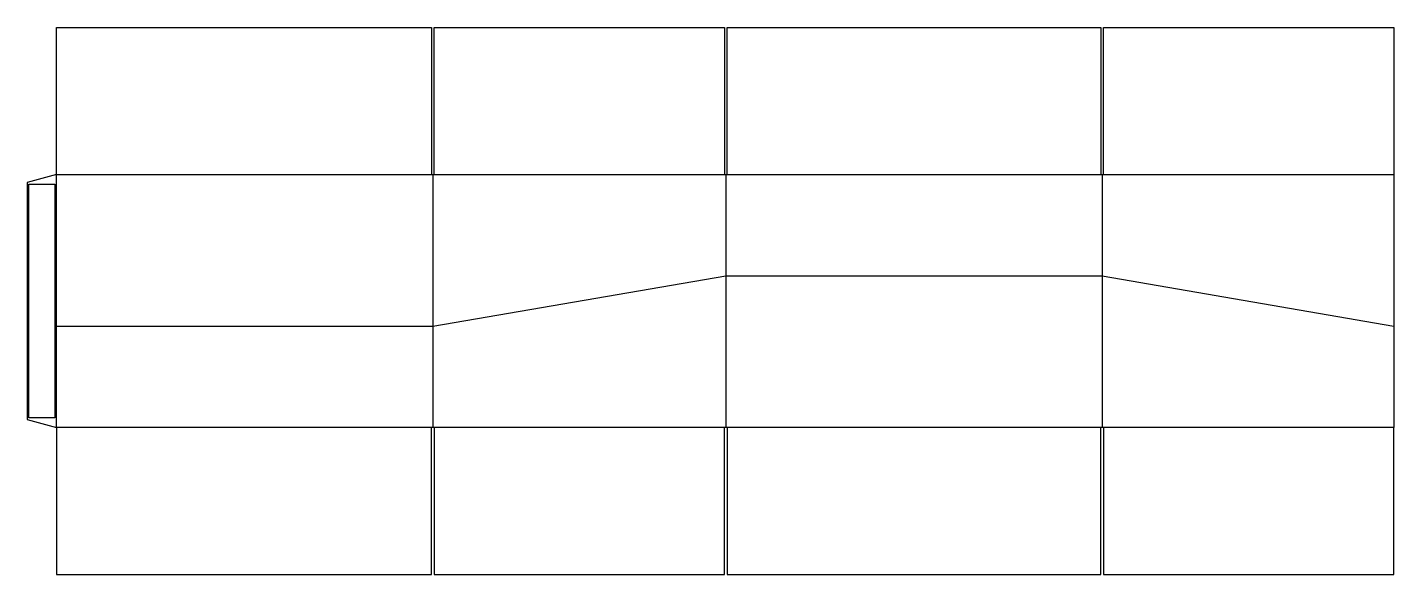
# Model space of a CAD drawing. Header units: millimetres. Extents: x 0 to 1640, y 0 to 656.
import ezdxf

# ---------------------------------------------------------------- set-up
doc = ezdxf.new("R2010")
doc.units = ezdxf.units.MM
for name, color, linetype in [('CREASE', 5, 'CONTINUOUS'), ('CUT', 1, 'CONTINUOUS'), ('GLUE', 2, 'CONTINUOUS'), ('PERF', 3, 'CONTINUOUS')]:
    doc.layers.add(name, color=color, linetype=linetype)

msp = doc.modelspace()

# ---------------------------------------------------------------- linework, layer by layer
at = {"layer": 'CREASE'}
for p, q in [((35, 176.6), (35, 479.8)), ((35, 479.8), (485, 479.8)), ((486.6, 479.8), (486.6, 176.6)), ((488.2, 479.8), (836.6, 479.8)), ((838.2, 479.8), (838.2, 176.6)), ((839.8, 479.8), (1288.2, 479.8)), ((1289.8, 479.8), (1289.8, 176.6)), ((1291.4, 479.8), (1639.8, 479.8)), ((485, 176.6), (35, 176.6)), ((836.6, 176.6), (488.2, 176.6)), ((1288.2, 176.6), (839.8, 176.6)), ((1639.8, 176.6), (1291.4, 176.6))]:
    msp.add_line(p, q, dxfattribs=at)
at = {"layer": 'CUT'}
for p, q in [((35, 479.8), (35, 656.4)), ((35, 656.4), (485, 656.4)), ((485, 656.4), (485, 479.8)), ((488.2, 479.8), (488.2, 656.4)), ((488.2, 656.4), (836.6, 656.4)), ((836.6, 656.4), (836.6, 479.8)), ((839.8, 479.8), (839.8, 656.4)), ((839.8, 656.4), (1288.2, 656.4)), ((1288.2, 656.4), (1288.2, 479.8)), ((1291.4, 479.8), (1291.4, 656.4)), ((1291.4, 656.4), (1639.8, 656.4)), ((1639.8, 656.4), (1639.8, 479.8)), ((35, 479.8), (0, 470.422)), ((485, 479.8), (486.6, 479.8)), ((486.6, 479.8), (488.2, 479.8)), ((836.6, 479.8), (838.2, 479.8)), ((838.2, 479.8), (839.8, 479.8)), ((1288.2, 479.8), (1289.8, 479.8)), ((1289.8, 479.8), (1291.4, 479.8)), ((1639.8, 479.8), (1639.8, 176.6)), ((0, 470.422), (0, 185.978)), ((0, 185.978), (35, 176.6)), ((35, 176.6), (35, 0)), ((486.6, 176.6), (485, 176.6)), ((485, 0), (485, 176.6)), ((488.2, 176.6), (486.6, 176.6)), ((488.2, 176.6), (488.2, 0)), ((838.2, 176.6), (836.6, 176.6)), ((836.6, 0), (836.6, 176.6)), ((839.8, 176.6), (838.2, 176.6)), ((839.8, 176.6), (839.8, 0)), ((1289.8, 176.6), (1288.2, 176.6)), ((1288.2, 0), (1288.2, 176.6)), ((1291.4, 176.6), (1289.8, 176.6)), ((1291.4, 176.6), (1291.4, 0)), ((1639.8, 0), (1639.8, 176.6)), ((35, 0), (485, 0)), ((488.2, 0), (836.6, 0)), ((839.8, 0), (1288.2, 0)), ((1291.4, 0), (1639.8, 0))]:
    msp.add_line(p, q, dxfattribs=at)
at = {"layer": 'GLUE'}
for p, q in [((2, 468.422), (33, 468.422)), ((2, 187.978), (2, 468.422)), ((33, 468.422), (33, 187.978)), ((33, 187.978), (2, 187.978))]:
    msp.add_line(p, q, dxfattribs=at)
at = {"layer": 'PERF'}
for p, q in [((486.6, 297.88), (838.2, 358.52)), ((838.2, 358.52), (1289.8, 358.52)), ((1289.8, 358.52), (1639.8, 297.88)), ((35, 297.88), (486.6, 297.88))]:
    msp.add_line(p, q, dxfattribs=at)

doc.saveas('drawing.dxf')
